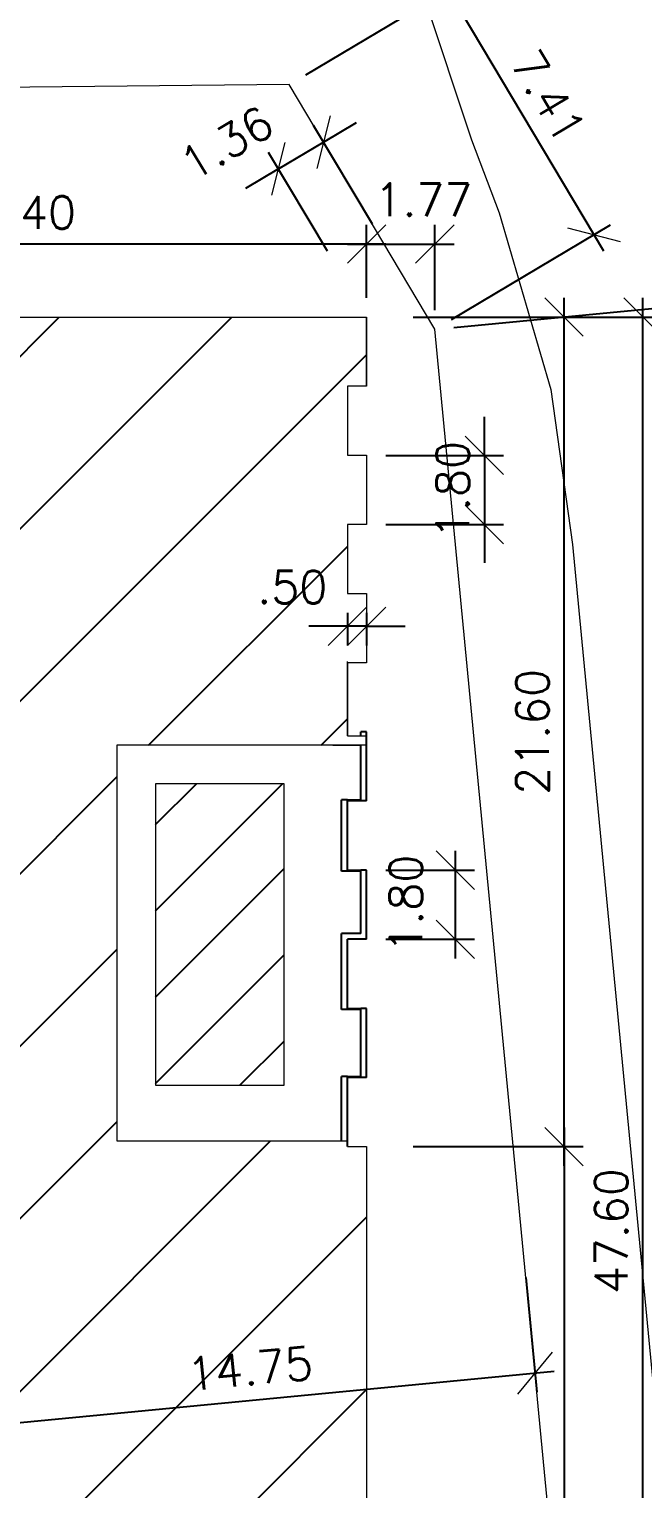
# Model space of a CAD drawing. Header units: millimetres. Extents: x 521 to 1055, y 261 to 520.
# Drawn here: x 752.14 to 755.33, y 418.41 to 426.01 of the extents above; entities that cross this region are included whole.
import ezdxf

# ---------------------------------------------------------------- set-up
doc = ezdxf.new("R2010")
doc.units = ezdxf.units.MM
doc.linetypes.add('CONTINU', pattern=[0])
doc.layers.add('0.1', color=8, linetype='Continuous', lineweight=13)
doc.styles.add('ROMANS', font='romans')
doc.dimstyles.new('Fares Eng - 50', dxfattribs={"dimscale": 2, "dimtxt": 0.085, "dimasz": 0.1, "dimexe": 0.05, "dimexo": 0.05, "dimgap": 0.04, "dimtad": 1, "dimzin": 4, "dimdsep": 46, "dimtxsty": 'ROMANS', "dimblk1": 'OBLIQUE', "dimblk2": 'OBLIQUE', "dimsah": 1, "dimcen": 0.05, "dimdle": 0.05, "dimclrd": 8, "dimclre": 8, "dimclrt": 8, "dimaunit": 1, "dimadec": 0, "dimazin": 0, "dimtfac": 1, "dimtix": 1, "dimtmove": 2, "dimatfit": 0, "dimldrblk": 'OPEN90', "dimfxl": 1, "dimtolj": 1, "dimtzin": 0, "dimarcsym": 0})

# ---------------------------------------------------------------- blocks, each defined once
blk = doc.blocks.new('_OBLIQUE')
at = {"color": 0, "linetype": 'ByBlock'}
blk.add_line((-0.5, -0.5), (0.5, 0.5), dxfattribs=at)
blk = doc.blocks.new('*D3102')
at = {"layer": '0.1', "color": 8, "linetype": 'CONTINU', "lineweight": -2, "transparency": 16777216}
for p, q in [((754.5072, 423.7956), (754.5072, 423.9956)), ((753.9942, 423.7956), (754.6072, 423.7956)), ((754.5072, 423.7956), (754.5072, 423.4356)), ((753.9942, 423.4356), (754.6072, 423.4356)), ((754.5072, 423.4356), (754.5072, 423.2356))]:
    blk.add_line(p, q, dxfattribs=at)
at = {"layer": 'DEFPOINTS', "color": 0, "linetype": 'CONTINU', "lineweight": -2, "transparency": 16777216}
for p in [(753.8942, 423.7956), (753.8942, 423.4356), (754.5072, 423.4356)]:
    blk.add_point(p, dxfattribs=at)
at = {"layer": '0.1', "color": 8, "linetype": 'CONTINU', "lineweight": -2, "transparency": 16777216, "xscale": 0.2, "yscale": 0.2, "zscale": 0.2}
for p, rotation in [((754.5072, 423.7956), 270), ((754.5072, 423.4356), 90)]:
    blk.add_blockref('_OBLIQUE', p, dxfattribs=dict(at, rotation=rotation))
at = {"layer": '0.1', "color": 8, "linetype": 'CONTINU', "lineweight": -2, "transparency": 16777216, "insert": (754.3422, 423.6156), "char_height": 0.17, "attachment_point": 5, "rotation": 90, "style": 'ROMANS'}
blk.add_mtext('\\A1;1.80', dxfattribs=at)
blk = doc.blocks.new('_Open90')
at = {"color": 0, "linetype": 'ByBlock', "lineweight": -2}
for p, q in [((-0.5, 0.5), (0, 0)), ((0, 0), (-1, 0)), ((0, 0), (-0.5, -0.5))]:
    blk.add_line(p, q, dxfattribs=at)
blk = doc.blocks.new('*D3103')
at = {"layer": '0.1', "color": 8, "linetype": 'CONTINU', "lineweight": -2, "transparency": 16777216}
for p, q in [((754.3554, 421.7356), (754.3554, 421.1756)), ((753.9942, 421.6356), (754.4554, 421.6356)), ((753.9942, 421.2756), (754.4554, 421.2756))]:
    blk.add_line(p, q, dxfattribs=at)
at = {"layer": 'DEFPOINTS', "color": 0, "linetype": 'CONTINU', "lineweight": -2, "transparency": 16777216}
for p in [(753.8942, 421.6356), (753.8942, 421.2756), (754.3554, 421.2756)]:
    blk.add_point(p, dxfattribs=at)
at = {"layer": '0.1', "color": 8, "linetype": 'CONTINU', "lineweight": -2, "transparency": 16777216, "xscale": 0.2, "yscale": 0.2, "zscale": 0.2}
for p, rotation in [((754.3554, 421.6356), 90), ((754.3554, 421.2756), 270)]:
    blk.add_blockref('_OBLIQUE', p, dxfattribs=dict(at, rotation=rotation))
at = {"layer": '0.1', "color": 8, "linetype": 'CONTINU', "lineweight": -2, "transparency": 16777216, "insert": (754.0984, 421.4612), "char_height": 0.17, "attachment_point": 5, "rotation": 90, "style": 'ROMANS'}
blk.add_mtext('\\A1;1.80', dxfattribs=at)
blk = doc.blocks.new('*D3093')
at = {"layer": '0.1', "color": 8, "linetype": 'CONTINU', "lineweight": -2, "transparency": 16777216}
for p, q in [((754.9217, 420.0956), (754.9217, 424.6156)), ((754.1363, 424.5156), (755.0217, 424.5156)), ((754.1363, 420.1956), (755.0217, 420.1956))]:
    blk.add_line(p, q, dxfattribs=at)
at = {"layer": 'DEFPOINTS', "color": 0, "linetype": 'CONTINU', "lineweight": -2, "transparency": 16777216}
for p in [(754.0363, 424.5156), (754.9217, 424.5156), (754.0363, 420.1956)]:
    blk.add_point(p, dxfattribs=at)
at = {"layer": '0.1', "color": 8, "linetype": 'CONTINU', "lineweight": -2, "transparency": 16777216, "xscale": 0.2, "yscale": 0.2, "zscale": 0.2}
for p, rotation in [((754.9217, 424.5156), 90), ((754.9217, 420.1956), 270)]:
    blk.add_blockref('_OBLIQUE', p, dxfattribs=dict(at, rotation=rotation))
at = {"layer": '0.1', "color": 8, "linetype": 'CONTINU', "lineweight": -2, "transparency": 16777216, "insert": (754.7567, 422.3556), "char_height": 0.17, "attachment_point": 5, "rotation": 90, "style": 'ROMANS'}
blk.add_mtext('\\A1;21.60', dxfattribs=at)
blk = doc.blocks.new('*D3094')
at = {"layer": '0.1', "color": 8, "linetype": 'CONTINU', "lineweight": -2, "transparency": 16777216}
for p, q in [((754.9217, 420.2956), (754.9217, 414.8956)), ((754.1363, 420.1956), (755.0217, 420.1956)), ((754.1363, 414.9956), (755.0217, 414.9956))]:
    blk.add_line(p, q, dxfattribs=at)
at = {"layer": 'DEFPOINTS', "color": 0, "linetype": 'CONTINU', "lineweight": -2, "transparency": 16777216}
for p in [(754.0363, 420.1956), (754.0363, 414.9956), (754.9217, 414.9956)]:
    blk.add_point(p, dxfattribs=at)
at = {"layer": '0.1', "color": 8, "linetype": 'CONTINU', "lineweight": -2, "transparency": 16777216, "xscale": 0.2, "yscale": 0.2, "zscale": 0.2}
for p, rotation in [((754.9217, 420.1956), 90), ((754.9217, 414.9956), 270)]:
    blk.add_blockref('_OBLIQUE', p, dxfattribs=dict(at, rotation=rotation))
at = {"layer": '0.1', "color": 8, "linetype": 'CONTINU', "lineweight": -2, "transparency": 16777216, "insert": (754.7567, 417.5956), "char_height": 0.17, "attachment_point": 5, "rotation": 90, "style": 'ROMANS'}
blk.add_mtext('\\A1;26.00', dxfattribs=at)
blk = doc.blocks.new('*D3108')
at = {"layer": '0.1', "color": 8, "linetype": 'CONTINU', "lineweight": -2, "transparency": 16777216}
for p, q in [((753.8942, 424.6156), (753.8942, 424.9955)), ((754.2491, 424.5524), (754.2491, 424.9955)), ((753.7942, 424.8955), (754.3491, 424.8955))]:
    blk.add_line(p, q, dxfattribs=at)
at = {"layer": 'DEFPOINTS', "color": 0, "linetype": 'CONTINU', "lineweight": -2, "transparency": 16777216}
for p in [(754.2491, 424.8955), (753.8942, 424.5156), (754.2491, 424.4524)]:
    blk.add_point(p, dxfattribs=at)
at = {"layer": '0.1', "color": 8, "linetype": 'CONTINU', "lineweight": -2, "transparency": 16777216, "xscale": 0.2, "yscale": 0.2, "zscale": 0.2, "rotation": 180}
blk.add_blockref('_OBLIQUE', (753.8942, 424.8955), dxfattribs=at)
at = {"layer": '0.1', "color": 8, "linetype": 'CONTINU', "lineweight": -2, "transparency": 16777216, "xscale": 0.2, "yscale": 0.2, "zscale": 0.2}
blk.add_blockref('_OBLIQUE', (754.2491, 424.8955), dxfattribs=at)
at = {"layer": '0.1', "color": 8, "linetype": 'CONTINU', "lineweight": -2, "transparency": 16777216, "insert": (754.1898, 425.1264), "char_height": 0.17, "attachment_point": 5, "style": 'ROMANS'}
blk.add_mtext('\\A1;1.77', dxfattribs=at)
blk = doc.blocks.new('*D3109')
at = {"layer": '0.1', "color": 8, "linetype": 'CONTINU', "lineweight": -2, "transparency": 16777216}
for p, q in [((753.924, 424.9988), (753.6185, 425.5124)), ((753.6696, 425.4264), (753.8415, 425.5287)), ((753.4353, 425.287), (753.6696, 425.4264)), ((753.6897, 424.8594), (753.3842, 425.373)), ((753.4353, 425.287), (753.2634, 425.1848))]:
    blk.add_line(p, q, dxfattribs=at)
at = {"layer": 'DEFPOINTS', "color": 0, "linetype": 'CONTINU', "lineweight": -2, "transparency": 16777216}
for p in [(753.6696, 425.4264), (753.9751, 424.9129), (753.7408, 424.7735)]:
    blk.add_point(p, dxfattribs=at)
at = {"layer": '0.1', "color": 8, "linetype": 'CONTINU', "lineweight": -2, "transparency": 16777216, "xscale": 0.2, "yscale": 0.2, "zscale": 0.2}
for p, rotation in [((753.6696, 425.4264), 210.7464977464184), ((753.4353, 425.287), 30.74649774641839)]:
    blk.add_blockref('_OBLIQUE', p, dxfattribs=dict(at, rotation=rotation))
at = {"layer": '0.1', "color": 8, "linetype": 'CONTINU', "lineweight": -2, "transparency": 16777216, "insert": (753.1652, 425.4215), "char_height": 0.17, "attachment_point": 5, "rotation": 30.7465, "style": 'ROMANS'}
blk.add_mtext('\\A1;1.36', dxfattribs=at)
blk = doc.blocks.new('*D3117')
at = {"layer": '0.1', "color": 8, "linetype": 'CONTINU', "lineweight": -2, "transparency": 16777216}
for p, q in [((753.5773, 425.7773), (754.405, 426.2696)), ((755.1279, 424.8588), (754.2679, 426.3045)), ((754.335, 424.5035), (755.1627, 424.9958))]:
    blk.add_line(p, q, dxfattribs=at)
at = {"layer": 'DEFPOINTS', "color": 0, "linetype": 'CONTINU', "lineweight": -2, "transparency": 16777216}
for p in [(754.319, 426.2185), (753.4913, 425.7262), (754.2491, 424.4524)]:
    blk.add_point(p, dxfattribs=at)
at = {"layer": '0.1', "color": 8, "linetype": 'CONTINU', "lineweight": -2, "transparency": 16777216, "xscale": 0.2, "yscale": 0.2, "zscale": 0.2}
for p, rotation in [((754.319, 426.2185), 120.7464977464193), ((755.0767, 424.9447), 300.7464977464193)]:
    blk.add_blockref('_OBLIQUE', p, dxfattribs=dict(at, rotation=rotation))
at = {"layer": '0.1', "color": 8, "linetype": 'CONTINU', "lineweight": -2, "transparency": 16777216, "insert": (754.8397, 425.666), "char_height": 0.17, "attachment_point": 5, "rotation": 300.7465, "style": 'ROMANS'}
blk.add_mtext('\\A1;7.41', dxfattribs=at)
blk = doc.blocks.new('*D3101')
at = {"layer": '0.1', "color": 8, "linetype": 'CONTINU', "lineweight": -2, "transparency": 16777216}
for p, q in [((755.3319, 414.8956), (755.3319, 424.6156)), ((754.1563, 424.5156), (755.4319, 424.5156)), ((754.1563, 414.9956), (755.4319, 414.9956))]:
    blk.add_line(p, q, dxfattribs=at)
at = {"layer": 'DEFPOINTS', "color": 0, "linetype": 'CONTINU', "lineweight": -2, "transparency": 16777216}
for p in [(754.0563, 424.5156), (755.3319, 424.5156), (754.0563, 414.9956)]:
    blk.add_point(p, dxfattribs=at)
at = {"layer": '0.1', "color": 8, "linetype": 'CONTINU', "lineweight": -2, "transparency": 16777216, "xscale": 0.2, "yscale": 0.2, "zscale": 0.2}
for p, rotation in [((755.3319, 424.5156), 90), ((755.3319, 414.9956), 270)]:
    blk.add_blockref('_OBLIQUE', p, dxfattribs=dict(at, rotation=rotation))
at = {"layer": '0.1', "color": 8, "linetype": 'CONTINU', "lineweight": -2, "transparency": 16777216, "insert": (755.1669, 419.7556), "char_height": 0.17, "attachment_point": 5, "rotation": 90, "style": 'ROMANS'}
blk.add_mtext('\\A1;47.60', dxfattribs=at)
blk = doc.blocks.new('*D3141')
at = {"layer": '0.1', "color": 8, "linetype": 'CONTINU', "lineweight": -2, "transparency": 16777216}
for p, q in [((754.7231, 419.5149), (754.7804, 418.9171)), ((751.7863, 419.2329), (751.8436, 418.6352)), ((751.7345, 418.7252), (754.8704, 419.0262))]:
    blk.add_line(p, q, dxfattribs=at)
at = {"layer": 'DEFPOINTS', "color": 0, "linetype": 'CONTINU', "lineweight": -2, "transparency": 16777216}
for p in [(754.7135, 419.6144), (751.7767, 419.3325), (754.7709, 419.0167)]:
    blk.add_point(p, dxfattribs=at)
at = {"layer": '0.1', "color": 8, "linetype": 'CONTINU', "lineweight": -2, "transparency": 16777216, "xscale": 0.2, "yscale": 0.2, "zscale": 0.2}
for p, rotation in [((754.7709, 419.0167), 5.483473192183575), ((751.8341, 418.7348), 185.4834731921836)]:
    blk.add_blockref('_OBLIQUE', p, dxfattribs=dict(at, rotation=rotation))
at = {"layer": '0.1', "color": 8, "linetype": 'CONTINU', "lineweight": -2, "transparency": 16777216, "insert": (753.2867, 419.04), "char_height": 0.17, "attachment_point": 5, "rotation": 5.48347, "style": 'ROMANS'}
blk.add_mtext('\\A1;14.75', dxfattribs=at)
blk = doc.blocks.new('*D3147')
at = {"layer": '0.1', "color": 8, "linetype": 'CONTINU', "lineweight": -2, "transparency": 16777216}
for p, q in [((753.7942, 422.9756), (753.7942, 422.8057)), ((753.8942, 422.9756), (753.8942, 422.8057)), ((753.7942, 422.9057), (753.5942, 422.9057)), ((753.8942, 422.9057), (753.7942, 422.9057)), ((753.8942, 422.9057), (754.0942, 422.9057))]:
    blk.add_line(p, q, dxfattribs=at)
at = {"layer": 'DEFPOINTS', "color": 0, "linetype": 'CONTINU', "lineweight": -2, "transparency": 16777216}
for p in [(753.7942, 423.0756), (753.8942, 423.0756), (753.7942, 422.9057)]:
    blk.add_point(p, dxfattribs=at)
at = {"layer": '0.1', "color": 8, "linetype": 'CONTINU', "lineweight": -2, "transparency": 16777216, "xscale": 0.2, "yscale": 0.2, "zscale": 0.2}
blk.add_blockref('_OBLIQUE', (753.7942, 422.9057), dxfattribs=at)
at = {"layer": '0.1', "color": 8, "linetype": 'CONTINU', "lineweight": -2, "transparency": 16777216, "xscale": 0.2, "yscale": 0.2, "zscale": 0.2, "rotation": 180}
blk.add_blockref('_OBLIQUE', (753.8942, 422.9057), dxfattribs=at)
at = {"layer": '0.1', "color": 8, "linetype": 'CONTINU', "lineweight": -2, "transparency": 16777216, "insert": (753.5076, 423.1098), "char_height": 0.17, "attachment_point": 5, "style": 'ROMANS'}
blk.add_mtext('\\A1;.50', dxfattribs=at)
blk = doc.blocks.new('*D3148')
at = {"layer": '0.1', "color": 8, "linetype": 'CONTINU', "lineweight": -2, "transparency": 16777216}
for p, q in [((755.6868, 424.6908), (756.6423, 414.7368)), ((754.3486, 424.4619), (755.7959, 424.6009)), ((755.2851, 414.707), (756.7323, 414.8459))]:
    blk.add_line(p, q, dxfattribs=at)
at = {"layer": 'DEFPOINTS', "color": 0, "linetype": 'CONTINU', "lineweight": -2, "transparency": 16777216}
for p in [(754.2491, 424.4524), (756.6328, 414.8364), (755.1855, 414.6974)]:
    blk.add_point(p, dxfattribs=at)
at = {"layer": '0.1', "color": 8, "linetype": 'CONTINU', "lineweight": -2, "transparency": 16777216, "xscale": 0.2, "yscale": 0.2, "zscale": 0.2}
for p, rotation in [((755.6963, 424.5913), 95.48347319218374), ((756.6328, 414.8364), 275.4834731921837)]:
    blk.add_blockref('_OBLIQUE', p, dxfattribs=dict(at, rotation=rotation))
at = {"layer": '0.1', "color": 8, "linetype": 'CONTINU', "lineweight": -2, "transparency": 16777216, "insert": (756.3288, 419.7296), "char_height": 0.17, "attachment_point": 5, "rotation": 275.48347, "style": 'ROMANS'}
blk.add_mtext('\\A1;49.00', dxfattribs=at)
blk = doc.blocks.new('*D3150')
at = {"layer": '0.1', "color": 8, "linetype": 'CONTINU', "lineweight": -2, "transparency": 16777216}
for p, q in [((750.2142, 424.6156), (750.2142, 424.9955)), ((753.8942, 424.6156), (753.8942, 424.9955)), ((753.9942, 424.8955), (750.1142, 424.8955))]:
    blk.add_line(p, q, dxfattribs=at)
at = {"layer": 'DEFPOINTS', "color": 0, "linetype": 'CONTINU', "lineweight": -2, "transparency": 16777216}
for p in [(750.2142, 424.8955), (750.2142, 424.5156), (753.8942, 424.5156)]:
    blk.add_point(p, dxfattribs=at)
at = {"layer": '0.1', "color": 8, "linetype": 'CONTINU', "lineweight": -2, "transparency": 16777216, "xscale": 0.2, "yscale": 0.2, "zscale": 0.2, "rotation": 180}
blk.add_blockref('_OBLIQUE', (750.2142, 424.8955), dxfattribs=at)
at = {"layer": '0.1', "color": 8, "linetype": 'CONTINU', "lineweight": -2, "transparency": 16777216, "xscale": 0.2, "yscale": 0.2, "zscale": 0.2}
blk.add_blockref('_OBLIQUE', (753.8942, 424.8955), dxfattribs=at)
at = {"layer": '0.1', "color": 8, "linetype": 'CONTINU', "lineweight": -2, "transparency": 16777216, "insert": (752.0542, 425.0605), "char_height": 0.17, "attachment_point": 5, "style": 'ROMANS'}
blk.add_mtext('\\A1;18.40', dxfattribs=at)

msp = doc.modelspace()

# ---------------------------------------------------------------- hatches: boundary and pattern name
at = {"layer": '0.1', "linetype": 'CONTINU', "lineweight": -2}
h = msp.add_hatch(dxfattribs=at)
h.set_pattern_fill('ANSI31', color=8, scale=0.2, style=0)
h.paths.add_polyline_path([(747.01419, 420.91564), (747.01419, 424.51564), (736.26419, 424.51564), (736.26419, 420.91564)])
h.paths.add_polyline_path([(750.21419, 415.63564), (750.16419, 415.63564), (750.16419, 414.99564), (753.89419, 414.99564), (753.89419, 420.19564), (753.79419, 420.19564), (753.79419, 420.22564), (752.59419, 420.22564), (752.59419, 422.28564), (753.89419, 422.28564), (753.89419, 422.33564), (753.79419, 422.33564), (753.79419, 422.71564), (753.89419, 422.71564), (753.89419, 423.07564), (753.79419, 423.07564), (753.79419, 423.43564), (753.89419, 423.43564), (753.89419, 423.79564), (753.79419, 423.79564), (753.79419, 424.15564), (753.89419, 424.15564), (753.89419, 424.51564), (750.21419, 424.51564), (750.21419, 421.83564), (750.32819, 421.83564), (750.32819, 422.02564), (750.95419, 422.02564), (750.95419, 422.54564), (751.56419, 422.54564), (751.56419, 420.05884), (751.59257, 419.8975), (751.62392, 419.76363), (751.6562, 419.65029), (751.69871, 419.5239), (751.75041, 419.39241), (751.77671, 419.33247), (751.01666, 419.00022), (750.94352, 419.16974), (750.90079, 419.28191), (750.86191, 419.39544), (750.82691, 419.51034), (750.75419, 419.82016), (750.75419, 420.04564), (750.21419, 420.04564)])
h.paths.add_polyline_path([(746.1488, 422.34528), (746.1488, 423.08599), (745.8938, 423.08599), (745.8938, 422.34528)], flags=24)
h.paths.add_polyline_path([(751.96598, 420.93188), (751.96598, 421.67259), (751.71098, 421.67259), (751.71098, 420.93188)], flags=24)
h.paths.add_polyline_path([(751.34445, 421.98409), (751.34445, 422.58718), (751.08945, 422.58718), (751.08945, 421.98409)], flags=25)
h.paths.add_polyline_path([(750.18264, 419.46315), (750.78574, 419.46315), (750.78574, 419.71815), (750.18264, 419.71815)], flags=25)
h.paths.add_polyline_path([(751.25302, 418.7432), (751.80531, 418.98547), (751.70288, 419.21899), (751.15058, 418.97672)], flags=24)
h.paths.add_polyline_path([(752.93024, 418.87766), (753.66756, 418.94844), (753.64319, 419.20228), (752.90587, 419.1315)], flags=24)
h.paths.add_polyline_path([(751.25428, 423.04923), (751.85737, 423.04923), (751.85737, 423.30423), (751.25428, 423.30423)], flags=24)
h.paths.add_polyline_path([(750.33964, 423.01423), (750.94274, 423.01423), (750.94274, 423.26923), (750.33964, 423.26923)], flags=24)
h.paths.add_polyline_path([(750.35941, 422.3584), (750.7925, 422.3584), (750.7925, 422.6134), (750.35941, 422.6134)], flags=24)
h.paths.add_polyline_path([(753.29101, 422.98228), (753.72411, 422.98228), (753.72411, 423.23728), (753.29101, 423.23728)], flags=24)
h = msp.add_hatch(dxfattribs=at)
h.set_pattern_fill('ANSI31', color=8, scale=0.1, style=0)
h.paths.add_polyline_path([(753.46419, 422.08564), (752.79483, 422.08564), (752.79483, 420.51564), (753.46419, 420.51564)])

# ---------------------------------------------------------------- linework, layer by layer
at = {"layer": '0.1', "color": 8}
for p, q in [((753.29376, 428.87364), (754.44065, 425.43898)), ((753.49134, 425.72617), (747.04419, 425.66202)), ((754.24906, 424.45237), (753.49134, 425.72617)), ((754.44065, 425.43898), (754.58385, 425.05822)), ((754.58385, 425.05822), (754.85282, 424.1382)), ((752.20419, 424.51564), (753.89419, 424.51564)), ((753.89419, 424.15564), (753.89419, 424.51564)), ((755.18552, 414.69745), (754.24906, 424.45237)), ((754.85282, 424.1382), (754.96539, 423.3316)), ((754.96539, 423.3316), (755.8157, 414.47321)), ((753.79419, 422.33564), (753.79419, 422.72164)), ((753.79419, 422.33564), (753.86419, 422.33564)), ((753.19419, 422.28564), (752.79419, 422.28564)), ((753.25419, 422.28564), (753.19419, 422.28564)), ((753.45419, 422.28564), (753.25419, 422.28564)), ((753.71869, 422.28564), (753.51419, 422.28564)), ((753.71869, 422.28564), (753.86419, 422.28564))]:
    msp.add_line(p, q, dxfattribs=at)
at = {"layer": '0.1', "color": 8, "linetype": 'CONTINU', "lineweight": -2}
for p, q in [((753.89419, 422.35564), (753.86419, 422.35564)), ((753.86419, 422.33564), (753.86419, 422.35564)), ((753.89419, 421.99564), (753.89419, 422.35564)), ((753.86419, 421.99564), (753.86419, 422.28564)), ((753.79419, 422.00164), (753.76419, 422.00164)), ((753.76419, 421.62964), (753.76419, 422.00164)), ((753.79419, 421.62964), (753.79419, 422.00164)), ((753.79419, 422.00164), (753.86419, 422.00164)), ((753.86419, 421.99564), (753.79419, 421.99564)), ((753.89419, 421.99564), (753.86419, 421.99564)), ((753.79419, 421.62964), (753.76419, 421.62964)), ((753.79419, 421.63564), (753.86419, 421.63564)), ((753.86419, 421.62964), (753.79419, 421.62964)), ((753.89419, 421.63564), (753.86419, 421.63564)), ((753.86419, 421.30564), (753.86419, 421.63564)), ((753.89419, 421.27564), (753.89419, 421.63564)), ((753.86419, 421.30564), (753.76419, 421.30564)), ((753.76419, 420.90964), (753.76419, 421.30564)), ((753.89419, 421.27564), (753.79419, 421.27564)), ((753.79419, 420.90964), (753.79419, 421.27564)), ((753.79419, 420.90964), (753.76419, 420.90964)), ((753.79419, 420.91564), (753.86419, 420.91564)), ((753.86419, 420.90964), (753.79419, 420.90964)), ((753.89419, 420.91564), (753.86419, 420.91564)), ((753.86419, 420.55564), (753.86419, 420.91564)), ((753.89419, 420.55564), (753.89419, 420.91564)), ((753.79419, 420.56164), (753.76419, 420.56164)), ((753.76419, 420.22564), (753.76419, 420.56164)), ((753.79419, 420.56164), (753.86419, 420.56164)), ((753.79419, 420.19564), (753.79419, 420.56164)), ((753.86419, 420.55564), (753.79419, 420.55564)), ((753.89419, 420.55564), (753.86419, 420.55564))]:
    msp.add_line(p, q, dxfattribs=at)
at = {"layer": '0.1', "color": 7}
msp.add_lwpolyline([(750.21419, 424.51564), (753.89419, 424.51564), (753.89419, 424.15564), (753.79419, 424.15564), (753.79419, 423.79564), (753.89419, 423.79564), (753.89419, 423.43564), (753.79419, 423.43564), (753.79419, 423.07564), (753.89419, 423.07564), (753.89419, 422.71564), (753.79419, 422.71564), (753.79419, 422.33564), (753.89419, 422.33564), (753.89419, 422.28564), (752.59419, 422.28564), (752.59419, 420.22564), (753.79419, 420.22564), (753.79419, 420.19564), (753.89419, 420.19564), (753.89419, 414.99564)], dxfattribs=at)
msp.add_lwpolyline([(752.79483, 420.51564), (753.46419, 420.51564), (753.46419, 422.08564), (752.79483, 422.08564)], close=True, dxfattribs=at)

# ---------------------------------------------------------------- dimensions: what is measured, and where the dimension line sits
at = {"layer": '0.1', "color": 8, "linetype": 'CONTINU', "lineweight": -2}
for p1, p2, distance, picture, middle in [((754.24906, 424.45237), (753.49134, 425.72617), -0.96304, '*D3117', (754.83968, 425.66597)), ((754.24906, 424.45237), (755.18552, 414.69745), 1.45392, '*D3148', (756.3288, 419.72961)), ((751.77671, 419.33247), (754.7135, 419.6144), -0.60046, '*D3141', (753.28671, 419.03997))]:
    dim = msp.add_aligned_dim(p1=p1, p2=p2, distance=distance, dimstyle='Fares Eng - 50', override={"dimlfac": 5}, dxfattribs=at)
    dim.commit()
    dim.dimension.update_dxf_attribs({"geometry": picture, "text_midpoint": middle})
for base, p1, p2, angle, picture, middle, dimtype in [((753.66964, 425.42643), (753.74082, 424.77347), (753.97514, 424.91286), 30.746498, '*D3109', (753.16523, 425.42147), 161), ((754.35541, 421.27564), (753.89419, 421.63564), (753.89419, 421.27564), 90, '*D3103', (754.09839, 421.46121), 160)]:
    dim = msp.add_linear_dim(base=base, p1=p1, p2=p2, angle=angle, dimstyle='Fares Eng - 50', override={"dimlfac": 5}, dxfattribs=at)
    dim.commit()
    dim.dimension.update_dxf_attribs({"geometry": picture, "text_midpoint": middle, "dimtype": dimtype})
for base, p1, p2, picture, middle in [((754.24906, 424.89552), (753.89419, 424.51564), (754.24906, 424.45237), '*D3108', (754.18984, 425.12638)), ((753.79419, 422.90574), (753.89419, 423.07564), (753.79419, 423.07564), '*D3147', (753.50756, 423.10978))]:
    dim = msp.add_linear_dim(base=base, p1=p1, p2=p2, dimstyle='Fares Eng - 50', override={"dimlfac": 5}, dxfattribs=at)
    dim.commit()
    dim.dimension.update_dxf_attribs({"geometry": picture, "text_midpoint": middle, "dimtype": 160})
dim = msp.add_linear_dim(base=(750.21419, 424.89552), p1=(753.89419, 424.51564), p2=(750.21419, 424.51564), dimstyle='Fares Eng - 50', override={"dimlfac": 5}, dxfattribs=at)
dim.commit()
dim.dimension.update_dxf_attribs({"geometry": '*D3150', "text_midpoint": (752.05419, 425.06052)})
for base, p1, p2, picture, middle in [((754.92174, 424.51564), (754.03632, 420.19564), (754.03632, 424.51564), '*D3093', (754.75674, 422.35564)), ((755.3319, 424.51564), (754.05632, 414.99564), (754.05632, 424.51564), '*D3101', (755.1669, 419.75564)), ((754.50721, 423.43564), (753.89419, 423.79564), (753.89419, 423.43564), '*D3102', (754.34221, 423.61564)), ((754.92174, 414.99564), (754.03632, 420.19564), (754.03632, 414.99564), '*D3094', (754.75674, 417.59564))]:
    dim = msp.add_linear_dim(base=base, p1=p1, p2=p2, angle=90, dimstyle='Fares Eng - 50', override={"dimlfac": 5}, dxfattribs=at)
    dim.commit()
    dim.dimension.update_dxf_attribs({"geometry": picture, "text_midpoint": middle})

doc.saveas('drawing.dxf')
